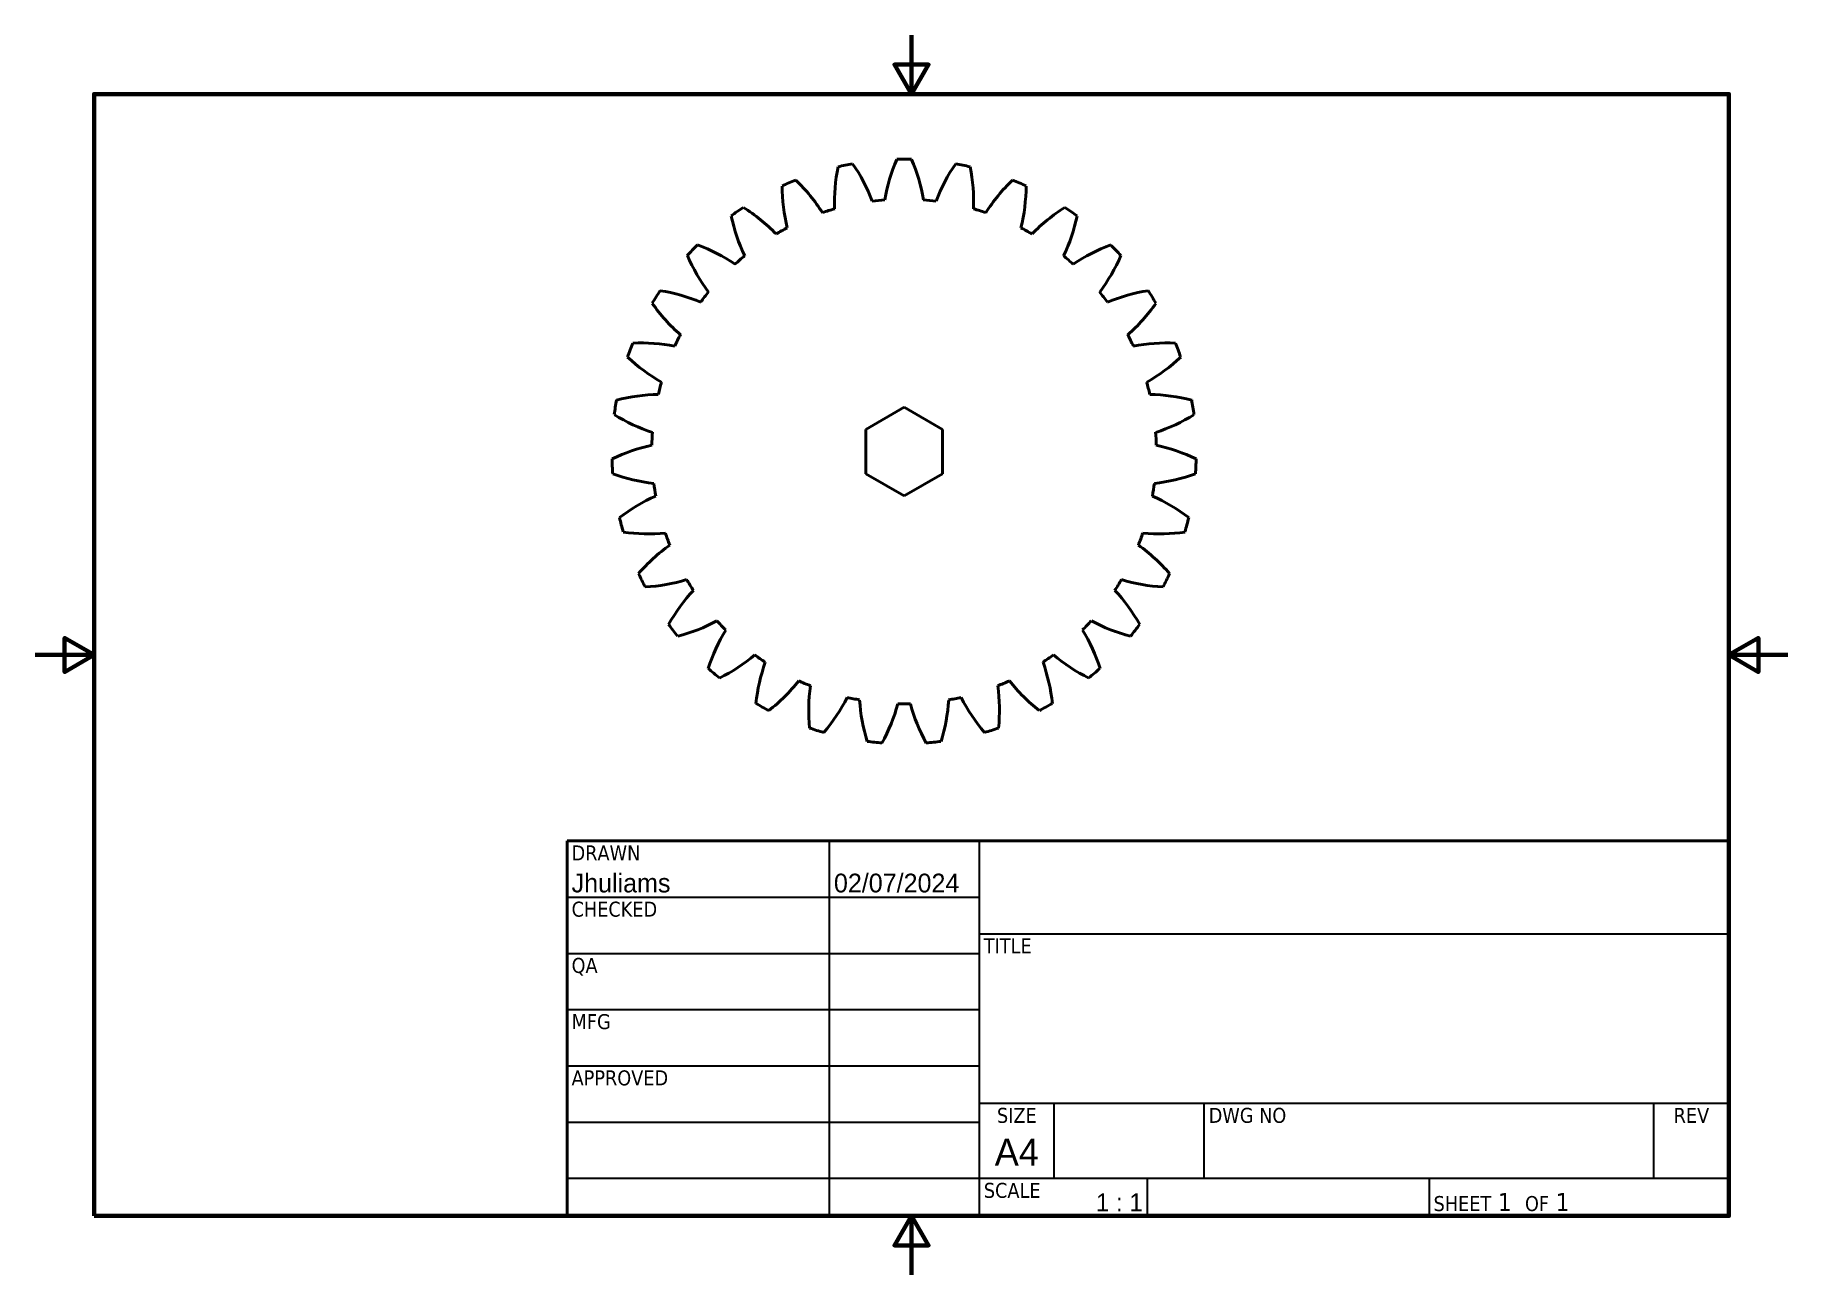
# Paper-space layout 'Sheet_1' of a CAD drawing. Header units: inches. Extents: x 0 to 11.7, y 0 to 8.3.
import ezdxf
from ezdxf.enums import TextEntityAlignment as Align

# ---------------------------------------------------------------- set-up
doc = ezdxf.new("R2018")
doc.units = ezdxf.units.IN
doc.header["$MEASUREMENT"] = 0
for name, color, linetype, lineweight in [('Border (ANSI)', 7, 'Continuous', 70), ('Title (ANSI)', 7, 'Continuous', 50), ('Visible (ANSI)', 7, 'Continuous', 50)]:
    doc.layers.add(name, color=color, linetype=linetype, lineweight=lineweight)
doc.styles.add('Note Text (ANSI)', font='tahoma.ttf')
doc.styles.add('Text Style30', font='tahoma.ttf')
doc.styles.add('Text Style38', font='tahoma.ttf')
doc.styles.add('Text Style39', font='tahoma.ttf')

# ---------------------------------------------------------------- blocks, each defined once
blk = doc.blocks.new('Borders Default Border')
at = {"layer": 'Border (ANSI)', "flags": 128}
for points in [[(5.846, 8.268), (5.846, 7.874), (5.733, 8.071), (5.96, 8.071), (5.846, 7.874)], [(0.394, 0.394), (0.394, 7.874), (11.299, 7.874), (11.299, 0.394), (0.394, 0.394)], [(0, 4.134), (0.394, 4.134), (0.197, 4.248), (0.197, 4.02), (0.394, 4.134)], [(11.693, 4.134), (11.299, 4.134), (11.496, 4.248), (11.496, 4.02), (11.299, 4.134)], [(5.846, 0), (5.846, 0.394), (5.733, 0.197), (5.96, 0.197), (5.846, 0.394)]]:
    blk.add_lwpolyline(points, dxfattribs=at)
blk = doc.blocks.new('Title Blocks ANSI - Large')
at = {"layer": 'Title (ANSI)'}
for p, q in [((5, 7.45), (5, 4.95)), ((12.75, 7.45), (5, 7.45)), ((12.75, 4.95), (12.75, 7.45)), ((5, 4.95), (12.75, 4.95))]:
    blk.add_line(p, q, dxfattribs=at)
at = {"layer": 'Title (ANSI)', "lineweight": 35}
for p, q in [((6.75, 4.95), (6.75, 7.45)), ((7.75, 4.95), (7.75, 7.45)), ((5, 7.075), (7.75, 7.075)), ((7.75, 6.83), (12.75, 6.83)), ((5, 6.7), (7.75, 6.7)), ((5, 6.325), (7.75, 6.325)), ((5, 5.95), (7.75, 5.95)), ((12.75, 5.7), (7.75, 5.7)), ((8.25, 5.2), (8.25, 5.7)), ((9.25, 5.2), (9.25, 5.7)), ((12.25, 5.2), (12.25, 5.7)), ((5, 5.575), (7.75, 5.575)), ((7.75, 5.2), (5, 5.2)), ((12.75, 5.2), (7.75, 5.2)), ((8.87, 5.2), (8.87, 4.95)), ((10.75, 5.2), (10.75, 4.95))]:
    blk.add_line(p, q, dxfattribs=at)
at = {"layer": 'Title (ANSI)', "style": 'Text Style38'}
for s, p in [('DRAWN', (5.03, 7.42)), ('CHECKED', (5.03, 7.045)), ('TITLE', (7.78, 6.8)), ('QA', (5.03, 6.67)), ('MFG', (5.03, 6.295)), ('APPROVED', (5.03, 5.92)), ('DWG NO', (9.28, 5.67)), ('SCALE', (7.78, 5.17))]:
    blk.add_text(s, height=0.1, dxfattribs=at).set_placement(p, align=Align.TOP_LEFT)
for s, p in [('SIZE', (8, 5.67)), ('REV', (12.5, 5.67))]:
    blk.add_text(s, height=0.1, dxfattribs=at).set_placement(p, align=Align.TOP_CENTER)
at = {"layer": 'Title (ANSI)', "insert": (10.78, 4.98), "char_height": 0.12, "attachment_point": 7, "style": 'Note Text (ANSI)'}
blk.add_mtext('\\fTahoma|b0|i0;{\\H0.1000;SHEET}\\fTahoma|b0|i0;{\\H0.1200; 1  }\\fTahoma|b0|i0;{\\H0.1000;OF}\\fTahoma|b0|i0;{\\H0.1200; 1 }', dxfattribs=at)
at = {"layer": 'Title (ANSI)'}
for tag, height, style, p in [('AUTHOR', 0.125, 'Text Style39', (5.03, 7.105)), ('CREATION_DATE', 0.125, 'Text Style39', (6.78, 7.105)), ('CHECKED_BY', 0.125, 'Text Style39', (5.03, 6.73)), ('CHECKED_DATE', 0.125, 'Text Style39', (6.78, 6.73)), ('MFG_APPROVED_BY', 0.125, 'Text Style39', (5.03, 5.98)), ('MFG_APPROVED_DATE', 0.125, 'Text Style39', (6.78, 5.98)), ('ENG_APPROVED_BY', 0.125, 'Text Style39', (5.03, 5.605)), ('ENG_APPROVAL_DATE', 0.125, 'Text Style39', (6.78, 5.605)), ('PART_NUMBER', 0.18, 'Text Style30', (9.28, 5.23))]:
    blk.add_attdef(tag, text='', height=height, dxfattribs=dict(at, style=style)).set_placement(p, align=Align.BOTTOM_LEFT)
for tag, height, style, p in [('COMPANY', 0.125, 'Text Style39', (10.25, 7.14)), ('Sheet_Size', 0.18, 'Text Style30', (8, 5.375)), ('REVISION_NUMBER', 0.125, 'Text Style39', (12.5, 5.375))]:
    blk.add_attdef(tag, text='', height=height, dxfattribs=dict(at, style=style)).set_placement(p, align=Align.MIDDLE_CENTER)
at = {"layer": 'Title (ANSI)', "style": 'Text Style30'}
blk.add_attdef('TITLE', text='', height=0.18, dxfattribs=at).set_placement((7.78, 6.223), align=Align.MIDDLE_LEFT)
at = {"layer": 'Title (ANSI)', "style": 'Note Text (ANSI)'}
blk.add_attdef('Initial_View_Scale', text='', height=0.12, dxfattribs=at).set_placement((8.84, 4.98), align=Align.BOTTOM_RIGHT)

psp = doc.layouts.new('Sheet_1')

# ---------------------------------------------------------------- linework, layer by layer
at = {"layer": 'Visible (ANSI)'}
for p, q in [((5.541, 5.638), (5.797, 5.786)), ((5.797, 5.786), (6.053, 5.638)), ((5.541, 5.343), (5.541, 5.638)), ((6.053, 5.638), (6.053, 5.343)), ((5.797, 5.195), (5.541, 5.343)), ((6.053, 5.343), (5.797, 5.195))]:
    psp.add_line(p, q, dxfattribs=at)
for centre, radius, start, end in [((6.531, 7.154), 1.198, 168.6737, 182.1541), ((5.797, 5.491), 1.949, 100.1613, 103.0645), ((4.467, 6.73), 1.198, 21.0717, 34.5521), ((6.851, 6.972), 1.198, 157.0608, 170.5412), ((5.797, 5.491), 1.949, 88.5484, 91.4516), ((4.744, 6.972), 1.198, 9.4588, 22.9392), ((7.128, 6.73), 1.198, 145.4479, 158.9283), ((5.797, 5.491), 1.949, 76.9355, 79.8387), ((5.063, 7.154), 1.198, 357.8459, 11.3263), ((5.797, 5.491), 1.949, 111.7742, 114.6774), ((6.181, 7.267), 1.198, 180.2866, 193.767), ((4.245, 6.436), 1.198, 32.6846, 46.165), ((7.35, 6.436), 1.198, 133.835, 147.3154), ((5.797, 5.491), 1.949, 65.3226, 68.2258), ((5.413, 7.267), 1.198, 346.233, 359.7134), ((5.797, 5.491), 1.683, 94.3548, 97.2581), ((5.797, 5.491), 1.683, 82.7419, 85.6452), ((5.797, 5.491), 1.949, 123.3871, 126.2903), ((5.816, 7.308), 1.198, 191.8995, 205.3799), ((4.086, 6.105), 1.198, 44.2975, 57.7779), ((5.797, 5.491), 1.683, 105.9677, 108.871), ((5.797, 5.491), 1.683, 71.129, 74.0323), ((7.508, 6.105), 1.198, 122.2221, 135.7025), ((5.779, 7.308), 1.198, 334.6201, 348.1005), ((5.797, 5.491), 1.949, 53.7097, 56.6129), ((5.797, 5.491), 1.683, 117.5806, 120.4839), ((5.797, 5.491), 1.683, 59.5161, 62.4194), ((5.797, 5.491), 1.949, 135, 137.9032), ((5.45, 7.275), 1.198, 203.5124, 216.9928), ((3.998, 5.748), 1.198, 55.9104, 69.3908), ((5.797, 5.491), 1.683, 129.1935, 132.0968), ((5.797, 5.491), 1.683, 47.9032, 50.8065), ((7.597, 5.748), 1.198, 110.6092, 124.0896), ((6.145, 7.275), 1.198, 323.0072, 336.4876), ((5.797, 5.491), 1.949, 42.0968, 45), ((5.797, 5.491), 1.949, 146.6129, 149.5161), ((3.983, 5.38), 1.198, 67.5233, 81.0038), ((5.797, 5.491), 1.683, 140.8065, 143.7097), ((5.797, 5.491), 1.683, 36.2903, 39.1935), ((7.612, 5.38), 1.198, 98.9962, 112.4767), ((5.797, 5.491), 1.949, 30.4839, 33.3871), ((5.097, 7.168), 1.198, 215.1253, 228.6057), ((6.497, 7.168), 1.198, 311.3943, 324.8747), ((5.797, 5.491), 1.949, 158.2258, 161.129), ((4.042, 5.017), 1.198, 79.1362, 92.6167), ((5.797, 5.491), 1.683, 152.4194, 155.3226), ((5.797, 5.491), 1.683, 24.6774, 27.5806), ((7.552, 5.017), 1.198, 87.3833, 100.8638), ((5.797, 5.491), 1.949, 18.871, 21.7742), ((4.774, 6.993), 1.198, 226.7382, 240.2186), ((6.821, 6.993), 1.198, 299.7814, 313.2618), ((4.173, 4.673), 1.198, 90.7491, 104.2296), ((5.797, 5.491), 1.683, 164.0323, 166.9355), ((5.797, 5.491), 1.683, 13.0645, 15.9677), ((7.421, 4.673), 1.198, 75.7704, 89.2509), ((5.797, 5.491), 1.949, 169.8387, 172.7419), ((4.493, 6.756), 1.198, 238.3511, 251.8315), ((7.102, 6.756), 1.198, 288.1685, 301.6489), ((5.797, 5.491), 1.949, 7.2581, 10.1613), ((5.797, 5.491), 1.683, 175.6452, 178.5484), ((5.797, 5.491), 1.683, 1.4516, 4.3548), ((4.371, 4.363), 1.198, 102.362, 115.8425), ((7.223, 4.363), 1.198, 64.1575, 77.638), ((5.797, 5.491), 1.949, 181.4516, 184.3548), ((5.797, 5.491), 1.949, 355.6452, 358.5484), ((4.264, 6.468), 1.198, 249.964, 263.4444), ((5.797, 5.491), 1.683, 187.2581, 190.1613), ((5.797, 5.491), 1.683, 349.8387, 352.7419), ((7.33, 6.468), 1.198, 276.5556, 290.036), ((4.627, 4.099), 1.198, 113.9749, 127.4554), ((6.967, 4.099), 1.198, 52.5446, 66.0251), ((5.797, 5.491), 1.949, 193.0645, 195.9677), ((5.797, 5.491), 1.949, 344.0323, 346.9355), ((4.099, 6.139), 1.198, 261.5769, 275.0573), ((5.797, 5.491), 1.683, 198.871, 201.7742), ((5.797, 5.491), 1.683, 338.2258, 341.129), ((7.496, 6.139), 1.198, 264.9427, 278.4231), ((4.931, 3.892), 1.198, 125.5878, 139.0683), ((6.663, 3.892), 1.198, 40.9317, 54.4122), ((5.797, 5.491), 1.949, 204.6774, 207.5806), ((4.003, 5.784), 1.198, 273.1898, 286.6702), ((5.271, 3.751), 1.198, 137.2007, 150.6812), ((5.797, 5.491), 1.683, 210.4839, 213.3871), ((5.797, 5.491), 1.683, 326.6129, 329.5161), ((6.324, 3.751), 1.198, 29.3188, 42.7993), ((7.591, 5.784), 1.198, 253.3298, 266.8102), ((5.797, 5.491), 1.949, 332.4194, 335.3226), ((5.797, 5.491), 1.949, 216.2903, 219.1935), ((3.981, 5.417), 1.198, 284.8027, 298.2831), ((5.797, 5.491), 1.683, 222.0968, 225), ((5.797, 5.491), 1.683, 315, 317.9032), ((7.614, 5.417), 1.198, 241.7169, 255.1973), ((5.797, 5.491), 1.949, 320.8065, 323.7097), ((5.632, 3.68), 1.198, 148.8136, 162.2941), ((5.963, 3.68), 1.198, 17.7059, 31.1864), ((4.033, 5.053), 1.198, 296.4156, 309.896), ((5.797, 5.491), 1.683, 233.7097, 236.6129), ((5.797, 5.491), 1.683, 303.3871, 306.2903), ((7.562, 5.053), 1.198, 230.104, 243.5844), ((5.797, 5.491), 1.949, 227.9032, 230.8065), ((6, 3.684), 1.198, 160.4265, 173.907), ((5.595, 3.684), 1.198, 6.093, 19.5735), ((5.797, 5.491), 1.949, 309.1935, 312.0968), ((4.157, 4.707), 1.198, 308.0285, 321.5089), ((5.797, 5.491), 1.683, 245.3226, 248.2258), ((6.359, 3.762), 1.198, 172.0394, 185.5199), ((5.797, 5.491), 1.683, 291.7742, 294.6774), ((5.235, 3.762), 1.198, 354.4801, 7.9606), ((7.437, 4.707), 1.198, 218.4911, 231.9715), ((5.797, 5.491), 1.949, 239.5161, 242.4194), ((4.349, 4.393), 1.198, 319.6414, 333.1218), ((5.797, 5.491), 1.683, 256.9355, 259.8387), ((6.696, 3.91), 1.198, 183.6523, 197.1328), ((4.599, 4.123), 1.198, 331.2543, 344.7347), ((5.797, 5.491), 1.683, 268.5484, 271.4516), ((6.995, 4.123), 1.198, 195.2653, 208.7457), ((4.899, 3.91), 1.198, 342.8672, 356.3477), ((5.797, 5.491), 1.683, 280.1613, 283.0645), ((7.246, 4.393), 1.198, 206.8782, 220.3586), ((5.797, 5.491), 1.949, 297.5806, 300.4839), ((5.797, 5.491), 1.949, 251.129, 254.0323), ((5.797, 5.491), 1.949, 285.9677, 288.871), ((5.797, 5.491), 1.949, 262.7419, 265.6452), ((5.797, 5.491), 1.949, 274.3548, 277.2581)]:
    psp.add_arc(centre, radius, start, end, dxfattribs=at)

# ---------------------------------------------------------------- block references
psp.add_blockref('Borders Default Border', (0, 0))
ref = psp.add_blockref('Title Blocks ANSI - Large', (-1.451, -4.556))
lines = psp.add_mtext('Jhuliams', dxfattribs={"layer": 'Title (ANSI)', "insert": (3.579, 2.549), "char_height": 0.125, "attachment_point": 7, "style": 'Text Style39'})
ref.add_attrib('AUTHOR', '', (3.579, 2.549)).embed_mtext(lines)
lines = psp.add_mtext('02/07/2024', dxfattribs={"layer": 'Title (ANSI)', "insert": (5.329, 2.549), "char_height": 0.125, "attachment_point": 7, "style": 'Text Style39'})
ref.add_attrib('CREATION_DATE', '', (5.329, 2.549)).embed_mtext(lines)
lines = psp.add_mtext('A4', dxfattribs={"layer": 'Title (ANSI)', "insert": (6.549, 0.819), "char_height": 0.18, "width": 0.5, "attachment_point": 5, "style": 'Text Style30'})
ref.add_attrib('Sheet_Size', '', (6.549, 0.819)).embed_mtext(lines)
lines = psp.add_mtext('1 : 1', dxfattribs={"layer": 'Title (ANSI)', "insert": (7.389, 0.424), "char_height": 0.12, "attachment_point": 9, "style": 'Note Text (ANSI)'})
ref.add_attrib('Initial_View_Scale', '', (7.389, 0.424)).embed_mtext(lines)

doc.saveas('drawing.dxf')
